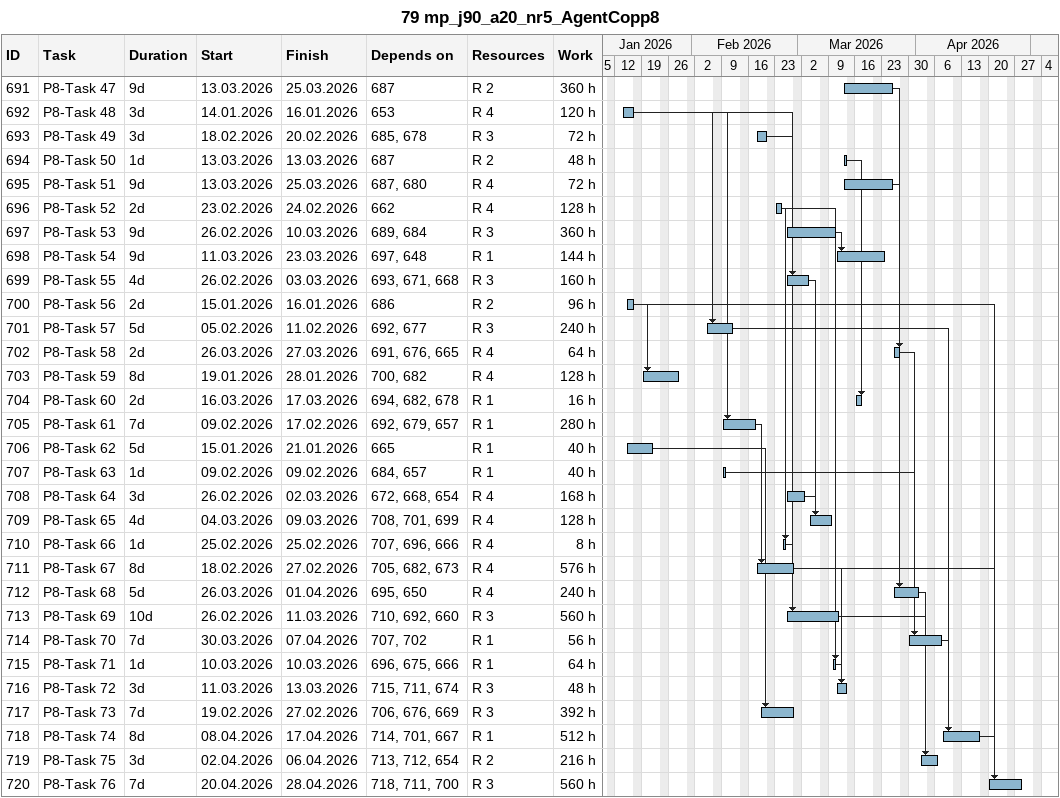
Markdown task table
79 mp_j90_a20_nr5_AgentCopp8

| ID | Task | Duration | Start | Finish | Predecessors | Resources | Work (h) |
|---|---|---|---|---|---|---|---|
| 691 | P8-Task 47 | 9d | 2026-03-13 | 2026-03-25 | 687 | R 2 | 360 |
| 692 | P8-Task 48 | 3d | 2026-01-14 | 2026-01-16 | 653 | R 4 | 120 |
| 693 | P8-Task 49 | 3d | 2026-02-18 | 2026-02-20 | 685, 678 | R 3 | 72 |
| 694 | P8-Task 50 | 1d | 2026-03-13 | 2026-03-13 | 687 | R 2 | 48 |
| 695 | P8-Task 51 | 9d | 2026-03-13 | 2026-03-25 | 687, 680 | R 4 | 72 |
| 696 | P8-Task 52 | 2d | 2026-02-23 | 2026-02-24 | 662 | R 4 | 128 |
| 697 | P8-Task 53 | 9d | 2026-02-26 | 2026-03-10 | 689, 684 | R 3 | 360 |
| 698 | P8-Task 54 | 9d | 2026-03-11 | 2026-03-23 | 697, 648 | R 1 | 144 |
| 699 | P8-Task 55 | 4d | 2026-02-26 | 2026-03-03 | 693, 671, 668 | R 3 | 160 |
| 700 | P8-Task 56 | 2d | 2026-01-15 | 2026-01-16 | 686 | R 2 | 96 |
| 701 | P8-Task 57 | 5d | 2026-02-05 | 2026-02-11 | 692, 677 | R 3 | 240 |
| 702 | P8-Task 58 | 2d | 2026-03-26 | 2026-03-27 | 691, 676, 665 | R 4 | 64 |
| 703 | P8-Task 59 | 8d | 2026-01-19 | 2026-01-28 | 700, 682 | R 4 | 128 |
| 704 | P8-Task 60 | 2d | 2026-03-16 | 2026-03-17 | 694, 682, 678 | R 1 | 16 |
| 705 | P8-Task 61 | 7d | 2026-02-09 | 2026-02-17 | 692, 679, 657 | R 1 | 280 |
| 706 | P8-Task 62 | 5d | 2026-01-15 | 2026-01-21 | 665 | R 1 | 40 |
| 707 | P8-Task 63 | 1d | 2026-02-09 | 2026-02-09 | 684, 657 | R 1 | 40 |
| 708 | P8-Task 64 | 3d | 2026-02-26 | 2026-03-02 | 672, 668, 654 | R 4 | 168 |
| 709 | P8-Task 65 | 4d | 2026-03-04 | 2026-03-09 | 708, 701, 699 | R 4 | 128 |
| 710 | P8-Task 66 | 1d | 2026-02-25 | 2026-02-25 | 707, 696, 666 | R 4 | 8 |
| 711 | P8-Task 67 | 8d | 2026-02-18 | 2026-02-27 | 705, 682, 673 | R 4 | 576 |
| 712 | P8-Task 68 | 5d | 2026-03-26 | 2026-04-01 | 695, 650 | R 4 | 240 |
| 713 | P8-Task 69 | 10d | 2026-02-26 | 2026-03-11 | 710, 692, 660 | R 3 | 560 |
| 714 | P8-Task 70 | 7d | 2026-03-30 | 2026-04-07 | 707, 702 | R 1 | 56 |
| 715 | P8-Task 71 | 1d | 2026-03-10 | 2026-03-10 | 696, 675, 666 | R 1 | 64 |
| 716 | P8-Task 72 | 3d | 2026-03-11 | 2026-03-13 | 715, 711, 674 | R 3 | 48 |
| 717 | P8-Task 73 | 7d | 2026-02-19 | 2026-02-27 | 706, 676, 669 | R 3 | 392 |
| 718 | P8-Task 74 | 8d | 2026-04-08 | 2026-04-17 | 714, 701, 667 | R 1 | 512 |
| 719 | P8-Task 75 | 3d | 2026-04-02 | 2026-04-06 | 713, 712, 654 | R 2 | 216 |
| 720 | P8-Task 76 | 7d | 2026-04-20 | 2026-04-28 | 718, 711, 700 | R 3 | 560 |
